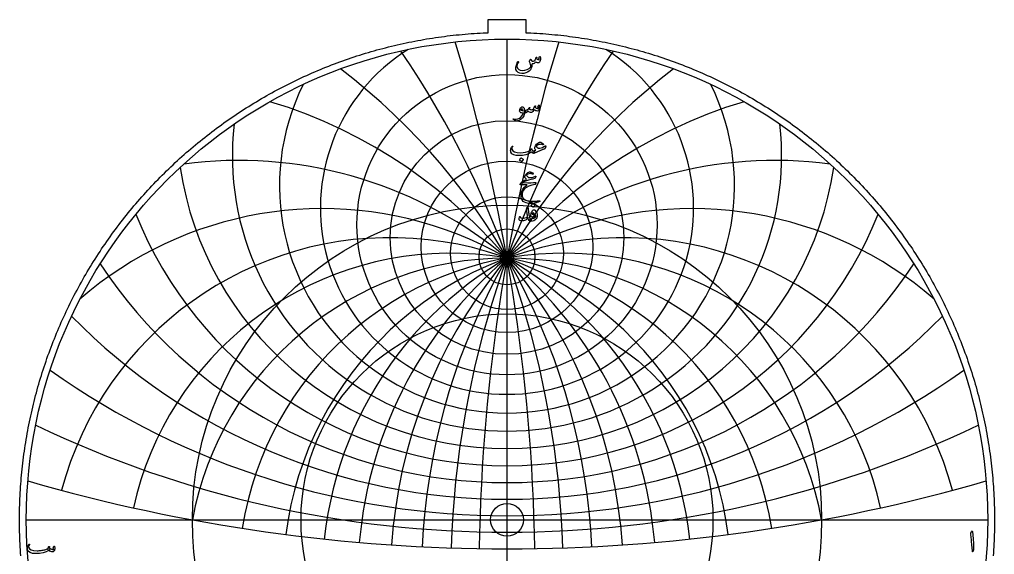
# Model space of a CAD drawing. Header units: millimetres. Extents: x -62 to 62, y -62 to 63.
# Drawn here: x -61.6 to 61.6, y -4.4 to 63.2 of the extents above; entities that cross this region are included whole.
import ezdxf

# ---------------------------------------------------------------- set-up
doc = ezdxf.new("R2010")
doc.units = ezdxf.units.MM
for name, color, linetype in [('CUT_INNER', 6, 'Continuous'), ('CUT_OUTER', 1, 'Continuous'), ('ENGRAVE', 7, 'Continuous'), ('ENGRAVE_FINE', 8, 'Continuous'), ('TEXT', 5, 'Continuous')]:
    doc.layers.add(name, color=color, linetype=linetype)

msp = doc.modelspace()

# ---------------------------------------------------------------- linework, layer by layer
at = {"layer": 'CUT_INNER'}
msp.add_circle((0, 0), 2.075, dxfattribs=at)
at = {"layer": 'CUT_OUTER'}
msp.add_lwpolyline([(-61.4456, -4.5325), (-61.4722, -4.1554), (-61.4966, -3.7781), (-61.5186, -3.4007), (-61.5383, -3.0232), (-61.5557, -2.6455), (-61.5708, -2.2678), (-61.5835, -1.89), (-61.5939, -1.512), (-61.6021, -1.1341), (-61.6079, -0.7561), (-61.6113, -0.378), (-61.6125, 0), (-61.6113, 0.378), (-61.6079, 0.7561), (-61.6021, 1.1341), (-61.5939, 1.512), (-61.5835, 1.89), (-61.5708, 2.2678), (-61.5557, 2.6455), (-61.5383, 3.0232), (-61.5186, 3.4007), (-61.4966, 3.7781), (-61.4722, 4.1554), (-61.4456, 4.5325), (-61.4166, 4.9094), (-61.3853, 5.2862), (-61.3517, 5.6627), (-61.3158, 6.0391), (-61.2776, 6.4152), (-61.2371, 6.7911), (-61.1943, 7.1667), (-61.1491, 7.542), (-61.1017, 7.9171), (-61.052, 8.2919), (-61, 8.6663), (-60.9456, 9.0404), (-60.889, 9.4142), (-60.8301, 9.7876), (-60.7689, 10.1607), (-60.7054, 10.5334), (-60.6396, 10.9057), (-60.5716, 11.2775), (-60.5012, 11.649), (-60.4286, 12.02), (-60.3537, 12.3906), (-60.2766, 12.7606), (-60.1971, 13.1303), (-60.1154, 13.4994), (-60.0315, 13.868), (-59.9453, 14.2361), (-59.8568, 14.6036), (-59.7661, 14.9706), (-59.6731, 15.3371), (-59.5778, 15.7029), (-59.4804, 16.0682), (-59.3807, 16.4328), (-59.2787, 16.7969), (-59.1745, 17.1603), (-59.0681, 17.5231), (-58.9595, 17.8852), (-58.8486, 18.2466), (-58.7356, 18.6073), (-58.6203, 18.9674), (-58.5028, 19.3267), (-58.3831, 19.6853), (-58.2612, 20.0432), (-58.1372, 20.4003), (-58.0109, 20.7566), (-57.8824, 21.1122), (-57.7518, 21.4669), (-57.619, 21.8209), (-57.484, 22.174), (-57.3469, 22.5263), (-57.2076, 22.8778), (-57.0661, 23.2284), (-56.9225, 23.5781), (-56.7768, 23.9269), (-56.6289, 24.2748), (-56.4789, 24.6218), (-56.3267, 24.9679), (-56.1725, 25.3131), (-56.0161, 25.6573), (-55.8576, 26.0005), (-55.697, 26.3427), (-55.5344, 26.684), (-55.3696, 27.0242), (-55.2027, 27.3635), (-55.0338, 27.7017), (-54.8628, 28.0388), (-54.6897, 28.3749), (-54.5146, 28.71), (-54.3374, 29.0439), (-54.1581, 29.3768), (-53.9769, 29.7085), (-53.7936, 30.0392), (-53.6082, 30.3687), (-53.4209, 30.6971), (-53.2315, 31.0243), (-53.0402, 31.3503), (-52.8468, 31.6752), (-52.6515, 31.9988), (-52.4541, 32.3213), (-52.2548, 32.6425), (-52.0535, 32.9625), (-51.8503, 33.2813), (-51.6451, 33.5988), (-51.438, 33.9151), (-51.2289, 34.2301), (-51.0179, 34.5438), (-50.805, 34.8562), (-50.5902, 35.1672), (-50.3734, 35.477), (-50.1548, 35.7854), (-49.9343, 36.0925), (-49.7119, 36.3982), (-49.4876, 36.7025), (-49.2615, 37.0055), (-49.0335, 37.307), (-48.8037, 37.6072), (-48.572, 37.906), (-48.3385, 38.2033), (-48.1032, 38.4992), (-47.866, 38.7936), (-47.6271, 39.0866), (-47.3864, 39.3781), (-47.1439, 39.6681), (-46.8996, 39.9566), (-46.6535, 40.2436), (-46.4057, 40.5291), (-46.1562, 40.8131), (-45.9049, 41.0955), (-45.6519, 41.3764), (-45.3971, 41.6558), (-45.1407, 41.9335), (-44.8825, 42.2097), (-44.6227, 42.4843), (-44.3612, 42.7573), (-44.098, 43.0287), (-43.8331, 43.2985), (-43.5666, 43.5666), (-43.2985, 43.8331), (-43.0287, 44.098), (-42.7573, 44.3612), (-42.4843, 44.6227), (-42.2097, 44.8825), (-41.9335, 45.1407), (-41.6558, 45.3971), (-41.3764, 45.6519), (-41.0955, 45.9049), (-40.8131, 46.1562), (-40.5291, 46.4057), (-40.2436, 46.6535), (-39.9566, 46.8996), (-39.6681, 47.1439), (-39.3781, 47.3864), (-39.0866, 47.6271), (-38.7936, 47.866), (-38.4992, 48.1032), (-38.2033, 48.3385), (-37.906, 48.572), (-37.6072, 48.8037), (-37.307, 49.0335), (-37.0055, 49.2615), (-36.7025, 49.4876), (-36.3982, 49.7119), (-36.0925, 49.9343), (-35.7854, 50.1548), (-35.477, 50.3734), (-35.1672, 50.5902), (-34.8562, 50.805), (-34.5438, 51.0179), (-34.2301, 51.2289), (-33.9151, 51.438), (-33.5988, 51.6451), (-33.2813, 51.8503), (-32.9625, 52.0535), (-32.6425, 52.2548), (-32.3213, 52.4541), (-31.9988, 52.6515), (-31.6752, 52.8468), (-31.3503, 53.0402), (-31.0243, 53.2315), (-30.6971, 53.4209), (-30.3687, 53.6082), (-30.0392, 53.7936), (-29.7085, 53.9769), (-29.3768, 54.1581), (-29.0439, 54.3374), (-28.71, 54.5146), (-28.3749, 54.6897), (-28.0388, 54.8628), (-27.7017, 55.0338), (-27.3635, 55.2027), (-27.0242, 55.3696), (-26.684, 55.5344), (-26.3427, 55.697), (-26.0005, 55.8576), (-25.6573, 56.0161), (-25.3131, 56.1725), (-24.9679, 56.3267), (-24.6218, 56.4789), (-24.2748, 56.6289), (-23.9269, 56.7768), (-23.5781, 56.9225), (-23.2284, 57.0661), (-22.8778, 57.2076), (-22.5263, 57.3469), (-22.174, 57.484), (-21.8209, 57.619), (-21.4669, 57.7518), (-21.1122, 57.8824), (-20.7566, 58.0109), (-20.4003, 58.1372), (-20.0432, 58.2612), (-19.6853, 58.3831), (-19.3267, 58.5028), (-18.9674, 58.6203), (-18.6073, 58.7356), (-18.2466, 58.8486), (-17.8852, 58.9595), (-17.5231, 59.0681), (-17.1603, 59.1745), (-16.7969, 59.2787), (-16.4328, 59.3807), (-16.0682, 59.4804), (-15.7029, 59.5778), (-15.3371, 59.6731), (-14.9706, 59.7661), (-14.6036, 59.8568), (-14.2361, 59.9453), (-13.868, 60.0315), (-13.4994, 60.1154), (-13.1303, 60.1971), (-12.7606, 60.2766), (-12.3906, 60.3537), (-12.02, 60.4286), (-11.649, 60.5012), (-11.2775, 60.5716), (-10.9057, 60.6396), (-10.5334, 60.7054), (-10.1607, 60.7689), (-9.7876, 60.8301), (-9.4142, 60.889), (-9.0404, 60.9456), (-8.6663, 61), (-8.2919, 61.052), (-7.9171, 61.1017), (-7.542, 61.1491), (-7.1667, 61.1943), (-6.7911, 61.2371), (-6.4152, 61.2776), (-6.0391, 61.3158), (-5.6627, 61.3517), (-5.2862, 61.3853), (-4.9094, 61.4166), (-4.5325, 61.4456), (-4.1554, 61.4722), (-3.7781, 61.4966), (-3.4007, 61.5186), (-3.0232, 61.5383), (-2.6455, 61.5557), (-2.3625, 61.567), (-2.3625, 63.2325), (2.3625, 63.2325), (2.3625, 61.567), (2.6455, 61.5557), (3.0232, 61.5383), (3.4007, 61.5186), (3.7781, 61.4966), (4.1554, 61.4722), (4.5325, 61.4456), (4.9094, 61.4166), (5.2862, 61.3853), (5.6627, 61.3517), (6.0391, 61.3158), (6.4152, 61.2776), (6.7911, 61.2371), (7.1667, 61.1943), (7.542, 61.1491), (7.9171, 61.1017), (8.2919, 61.052), (8.6663, 61), (9.0404, 60.9456), (9.4142, 60.889), (9.7876, 60.8301), (10.1607, 60.7689), (10.5334, 60.7054), (10.9057, 60.6396), (11.2775, 60.5716), (11.649, 60.5012), (12.02, 60.4286), (12.3906, 60.3537), (12.7606, 60.2766), (13.1303, 60.1971), (13.4994, 60.1154), (13.868, 60.0315), (14.2361, 59.9453), (14.6036, 59.8568), (14.9706, 59.7661), (15.3371, 59.6731), (15.7029, 59.5778), (16.0682, 59.4804), (16.4328, 59.3807), (16.7969, 59.2787), (17.1603, 59.1745), (17.5231, 59.0681), (17.8852, 58.9595), (18.2466, 58.8486), (18.6073, 58.7356), (18.9674, 58.6203), (19.3267, 58.5028), (19.6853, 58.3831), (20.0432, 58.2612), (20.4003, 58.1372), (20.7566, 58.0109), (21.1122, 57.8824), (21.4669, 57.7518), (21.8209, 57.619), (22.174, 57.484), (22.5263, 57.3469), (22.8778, 57.2076), (23.2284, 57.0661), (23.5781, 56.9225), (23.9269, 56.7768), (24.2748, 56.6289), (24.6218, 56.4789), (24.9679, 56.3267), (25.3131, 56.1725), (25.6573, 56.0161), (26.0005, 55.8576), (26.3427, 55.697), (26.684, 55.5344), (27.0242, 55.3696), (27.3635, 55.2027), (27.7017, 55.0338), (28.0388, 54.8628), (28.3749, 54.6897), (28.71, 54.5146), (29.0439, 54.3374), (29.3768, 54.1581), (29.7085, 53.9769), (30.0392, 53.7936), (30.3687, 53.6082), (30.6971, 53.4209), (31.0243, 53.2315), (31.3503, 53.0402), (31.6752, 52.8468), (31.9988, 52.6515), (32.3213, 52.4541), (32.6425, 52.2548), (32.9625, 52.0535), (33.2813, 51.8503), (33.5988, 51.6451), (33.9151, 51.438), (34.2301, 51.2289), (34.5438, 51.0179), (34.8562, 50.805), (35.1672, 50.5902), (35.477, 50.3734), (35.7854, 50.1548), (36.0925, 49.9343), (36.3982, 49.7119), (36.7025, 49.4876), (37.0055, 49.2615), (37.307, 49.0335), (37.6072, 48.8037), (37.906, 48.572), (38.2033, 48.3385), (38.4992, 48.1032), (38.7936, 47.866), (39.0866, 47.6271), (39.3781, 47.3864), (39.6681, 47.1439), (39.9566, 46.8996), (40.2436, 46.6535), (40.5291, 46.4057), (40.8131, 46.1562), (41.0955, 45.9049), (41.3764, 45.6519), (41.6558, 45.3971), (41.9335, 45.1407), (42.2097, 44.8825), (42.4843, 44.6227), (42.7573, 44.3612), (43.0287, 44.098), (43.2985, 43.8331), (43.5666, 43.5666), (43.8331, 43.2985), (44.098, 43.0287), (44.3612, 42.7573), (44.6227, 42.4843), (44.8825, 42.2097), (45.1407, 41.9335), (45.3971, 41.6558), (45.6519, 41.3764), (45.9049, 41.0955), (46.1562, 40.8131), (46.4057, 40.5291), (46.6535, 40.2436), (46.8996, 39.9566), (47.1439, 39.6681), (47.3864, 39.3781), (47.6271, 39.0866), (47.866, 38.7936), (48.1032, 38.4992), (48.3385, 38.2033), (48.572, 37.906), (48.8037, 37.6072), (49.0335, 37.307), (49.2615, 37.0055), (49.4876, 36.7025), (49.7119, 36.3982), (49.9343, 36.0925), (50.1548, 35.7854), (50.3734, 35.477), (50.5902, 35.1672), (50.805, 34.8562), (51.0179, 34.5438), (51.2289, 34.2301), (51.438, 33.9151), (51.6451, 33.5988), (51.8503, 33.2813), (52.0535, 32.9625), (52.2548, 32.6425), (52.4541, 32.3213), (52.6515, 31.9988), (52.8468, 31.6752), (53.0402, 31.3503), (53.2315, 31.0243), (53.4209, 30.6971), (53.6082, 30.3687), (53.7936, 30.0392), (53.9769, 29.7085), (54.1581, 29.3768), (54.3374, 29.0439), (54.5146, 28.71), (54.6897, 28.3749), (54.8628, 28.0388), (55.0338, 27.7017), (55.2027, 27.3635), (55.3696, 27.0242), (55.5344, 26.684), (55.697, 26.3427), (55.8576, 26.0005), (56.0161, 25.6573), (56.1725, 25.3131), (56.3267, 24.9679), (56.4789, 24.6218), (56.6289, 24.2748), (56.7768, 23.9269), (56.9225, 23.5781), (57.0661, 23.2284), (57.2076, 22.8778), (57.3469, 22.5263), (57.484, 22.174), (57.619, 21.8209), (57.7518, 21.4669), (57.8824, 21.1122), (58.0109, 20.7566), (58.1372, 20.4003), (58.2612, 20.0432), (58.3831, 19.6853), (58.5028, 19.3267), (58.6203, 18.9674), (58.7356, 18.6073), (58.8486, 18.2466), (58.9595, 17.8852), (59.0681, 17.5231), (59.1745, 17.1603), (59.2787, 16.7969), (59.3807, 16.4328), (59.4804, 16.0682), (59.5778, 15.7029), (59.6731, 15.3371), (59.7661, 14.9706), (59.8568, 14.6036), (59.9453, 14.2361), (60.0315, 13.868), (60.1154, 13.4994), (60.1971, 13.1303), (60.2766, 12.7606), (60.3537, 12.3906), (60.4286, 12.02), (60.5012, 11.649), (60.5716, 11.2775), (60.6396, 10.9057), (60.7054, 10.5334), (60.7689, 10.1607), (60.8301, 9.7876), (60.889, 9.4142), (60.9456, 9.0404), (61, 8.6663), (61.052, 8.2919), (61.1017, 7.9171), (61.1491, 7.542), (61.1943, 7.1667), (61.2371, 6.7911), (61.2776, 6.4152), (61.3158, 6.0391), (61.3517, 5.6627), (61.3853, 5.2862), (61.4166, 4.9094), (61.4456, 4.5325), (61.4722, 4.1554), (61.4966, 3.7781), (61.5186, 3.4007), (61.5383, 3.0232), (61.5557, 2.6455), (61.5708, 2.2678), (61.5835, 1.89), (61.5939, 1.512), (61.6021, 1.1341), (61.6079, 0.7561), (61.6113, 0.378), (61.6125, 0), (61.6113, -0.378), (61.6079, -0.7561), (61.6021, -1.1341), (61.5939, -1.512), (61.5835, -1.89), (61.5708, -2.2678), (61.5557, -2.6455), (61.5383, -3.0232), (61.5186, -3.4007), (61.4966, -3.7781), (61.4722, -4.1554), (61.4456, -4.5325)], dxfattribs=at)
at = {"layer": 'ENGRAVE'}
for points in [[(0, -60.75), (0, 60.75)], [(-60.75, 0), (60.75, 0)]]:
    msp.add_lwpolyline(points, dxfattribs=at)
for centre, radius in [((0, 0), 60.75), ((0, 37.3003), 18.9678), ((0, 35.6827), 14.7606), ((0, 34.5016), 10.8432), ((0, 33.6961), 7.1251), ((0, 0), 39.7663), ((0, 33.2273), 3.5323), ((0, 33.0733), 0.81), ((0, 0), 26.0306)]:
    msp.add_circle(centre, radius, dxfattribs=at)
for centre, radius, start, end in [((0, 39.4455), 23.5803, 121.94268, 58.05732), ((0, 42.2533), 28.7545, 153.65381, 26.34619), ((0, 45.9267), 34.7114, 173.219798, 6.780202), ((0, 50.7784), 41.7802, 188.586062, 351.413938), ((0, 57.3122), 50.4791, 201.730478, 338.269522), ((0, 66.3875), 61.6809, 213.509107, 326.490893), ((0, -7.3702), 40.4435, 10.5, 169.5), ((0, -7.3702), 40.4435, 10.5, 169.5), ((0, 79.5933), 76.9869, 224.379993, 315.620007), ((0, 100.2196), 99.6991, 234.620412, 305.379588), ((0, 136.3505), 137.9129, 244.413609, 295.586391), ((0, 214.5598), 218.2138, 253.889902, 286.110098)]:
    msp.add_arc(centre, radius, start, end, dxfattribs=at)
at = {"layer": 'ENGRAVE_FINE'}
for centre, radius, start, end in [((-229.3667, -7.3702), 232.905, 0.921191, 16.91577), ((-229.3667, -7.3702), 232.905, 0.921191, 16.91577), ((229.3667, -7.3702), 232.905, 163.08423, 179.078809), ((229.3667, -7.3702), 232.905, 163.08423, 179.078809), ((-111.1177, -7.3702), 118.249, 1.85647, 34.28996), ((-111.1177, -7.3702), 118.249, 1.85647, 34.28996), ((111.1177, -7.3702), 118.249, 145.71004, 178.14353), ((111.1177, -7.3702), 118.249, 145.71004, 178.14353), ((-70.0503, -7.3702), 80.8871, 2.820797, 52.715164), ((-70.0503, -7.3702), 80.8871, 2.820797, 52.715164), ((70.0503, -7.3702), 80.8871, 127.284836, 177.179203), ((70.0503, -7.3702), 80.8871, 127.284836, 177.179203), ((-48.1987, -7.3702), 62.919, 3.830991, 73.150785), ((-48.1987, -7.3702), 62.919, 3.830991, 73.150785), ((48.1987, -7.3702), 62.919, 106.849215, 176.169009), ((48.1987, -7.3702), 62.919, 106.849215, 176.169009), ((-33.9362, -7.3702), 52.7953, 4.906978, 97.517061), ((-33.9362, -7.3702), 52.7953, 4.906978, 97.517061), ((33.9362, -7.3702), 52.7953, 82.482939, 175.093022), ((33.9362, -7.3702), 52.7953, 82.482939, 175.093022), ((-23.3501, -7.3702), 46.7002, 6.073508, 130.968201), ((-23.3501, -7.3702), 46.7002, 6.073508, 130.968201), ((23.3501, -7.3702), 46.7002, 49.031799, 173.926492), ((23.3501, -7.3702), 46.7002, 49.031799, 173.926492), ((-14.7202, -7.3702), 43.0391, 7.362676, 165.047776), ((-14.7202, -7.3702), 43.0391, 7.362676, 165.047776), ((14.7202, -7.3702), 43.0391, 14.952224, 172.637324), ((14.7202, -7.3702), 43.0391, 14.952224, 172.637324), ((-7.1313, -7.3702), 41.0674, 8.817841, 167.50125), ((-7.1313, -7.3702), 41.0674, 8.817841, 167.50125), ((7.1313, -7.3702), 41.0674, 12.49875, 171.182159), ((7.1313, -7.3702), 41.0674, 12.49875, 171.182159)]:
    msp.add_arc(centre, radius, start, end, dxfattribs=at)
at = {"layer": 'TEXT'}
for points in [[(4.0993, 58.5374), (4.1056, 58.5532), (4.1137, 58.5644), (4.1236, 58.5711), (4.1352, 58.5734), (4.1503, 58.5716), (4.1631, 58.5662), (4.1736, 58.5572), (4.182, 58.5446), (4.2024, 58.4997), (4.217, 58.444), (4.2257, 58.3776), (4.2287, 58.3003), (4.2208, 58.1741), (4.1972, 58.0542), (4.1579, 57.9406), (4.1029, 57.8333), (4.084, 57.8074), (4.0634, 57.7875), (4.0409, 57.7733), (4.0167, 57.765), (3.9289, 57.7594), (3.8344, 57.7749), (3.7331, 57.8115), (3.6251, 57.8692), (3.5341, 57.7446), (3.4266, 57.6617), (3.3024, 57.6206), (3.1616, 57.6213), (3.157, 57.5455), (3.1504, 57.4726), (3.1417, 57.4027), (3.1311, 57.3357), (3.1184, 57.2711), (3.1037, 57.2086), (3.087, 57.1481), (3.0682, 57.0896), (3.0246, 56.984), (2.9658, 56.8866), (2.8917, 56.7972), (2.8023, 56.7159), (2.5933, 56.5767), (2.3721, 56.4788), (2.1388, 56.4222), (1.8934, 56.4069), (1.617, 56.4444), (1.3985, 56.5426), (1.2379, 56.7013), (1.1353, 56.9207), (1.1214, 56.9997), (1.1191, 57.0932), (1.1286, 57.2009), (1.1497, 57.3231), (1.1836, 57.4569), (1.2314, 57.5961), (1.2932, 57.7407), (1.3688, 57.8907), (1.3749, 57.9002), (1.3823, 57.9069), (1.3911, 57.911), (1.4012, 57.9123), (1.4113, 57.9114), (1.42, 57.9087), (1.4274, 57.9042), (1.4335, 57.8979), (1.4375, 57.8887), (1.4389, 57.8791), (1.4375, 57.869), (1.4335, 57.8584), (1.3374, 57.6588), (1.2754, 57.4946), (1.2476, 57.366), (1.2539, 57.2728), (1.3446, 57.0673), (1.4874, 56.918), (1.6823, 56.8248), (1.9293, 56.7878), (2.2747, 56.8098), (2.567, 56.8974), (2.8064, 57.0505), (2.9928, 57.2692), (2.9921, 57.4134), (2.9685, 57.5656), (2.922, 57.7259), (2.8526, 57.8943), (2.8439, 57.9114), (2.8392, 57.9267), (2.8385, 57.9401), (2.8419, 57.9518), (2.8612, 57.9919), (2.8796, 58.0295), (2.8971, 58.0647), (2.9137, 58.0973), (2.9294, 58.1271), (2.9443, 58.1535), (2.9582, 58.1765), (2.9712, 58.1961), (2.9786, 58.2044), (2.9865, 58.2078), (2.9948, 58.2062), (3.0035, 58.1997), (3.008, 58.1948), (3.0143, 58.1871), (3.0224, 58.1768), (3.0323, 58.1638), (3.0435, 58.1481), (3.0556, 58.1297), (3.0687, 58.1086), (3.0826, 58.0848), (3.1109, 58.0389), (3.1347, 58.0057), (3.154, 57.9851), (3.1688, 57.977), (3.2622, 57.9691), (3.3556, 57.9851), (3.449, 58.0248), (3.5424, 58.0883), (3.5764, 58.1306), (3.6098, 58.1997), (3.6428, 58.2958), (3.6754, 58.4189), (3.6785, 58.4306), (3.6844, 58.4404), (3.6929, 58.4485), (3.7041, 58.4548), (3.7147, 58.4588), (3.7248, 58.4602), (3.7344, 58.4588), (3.7436, 58.4548), (3.7573, 58.4323), (3.7625, 58.3901), (3.7591, 58.3282), (3.7472, 58.2464), (3.8198, 58.202), (3.8972, 58.1728), (3.9796, 58.1589), (4.067, 58.1602), (4.0659, 58.1865), (4.0625, 58.2078), (4.0569, 58.2242), (4.049, 58.2356), (4.04, 58.2464), (4.0346, 58.2572), (4.0329, 58.268), (4.0346, 58.2788)], [(2.2006, 51.369), (2.1163, 51.0733), (1.9751, 50.8256), (1.7768, 50.626), (1.5215, 50.4745), (1.4858, 50.4591), (1.4506, 50.4453), (1.4158, 50.433), (1.3814, 50.4224), (1.3477, 50.4135), (1.3149, 50.4066), (1.2831, 50.4018), (1.2521, 50.399), (1.1748, 50.41), (1.0724, 50.4502), (0.9449, 50.5196), (0.7922, 50.6182), (0.7758, 50.6323), (0.7662, 50.646), (0.7632, 50.6593), (0.7671, 50.6721), (0.7756, 50.6819), (0.7868, 50.6864), (0.8007, 50.6855), (0.8173, 50.6792), (0.9761, 50.6278), (1.1542, 50.628), (1.3515, 50.6799), (1.5682, 50.7834), (1.7452, 50.9036), (1.8916, 51.0448), (2.0074, 51.2072), (2.0928, 51.3906), (2.0921, 51.3971), (2.0901, 51.4023), (2.0867, 51.4061), (2.082, 51.4086), (1.9583, 51.4158), (1.853, 51.4301), (1.7661, 51.4517), (1.6976, 51.4804), (1.6446, 51.5249), (1.6113, 51.5864), (1.5979, 51.665), (1.6042, 51.7607), (1.6062, 51.7733), (1.6087, 51.7863), (1.6116, 51.7994), (1.6149, 51.8128), (1.6188, 51.8266), (1.623, 51.841), (1.6277, 51.8562), (1.6329, 51.872), (1.6751, 51.9747), (1.7263, 52.0598), (1.7865, 52.1273), (1.8557, 52.1774), (1.9264, 52.2048), (1.9913, 52.2044), (2.0503, 52.1761), (2.1036, 52.1199), (2.15, 52.0418), (2.1853, 51.9511), (2.2093, 51.8478), (2.2221, 51.7319), (2.2292, 51.732), (2.236, 51.7324), (2.2427, 51.7329), (2.2491, 51.7337), (2.2555, 51.7345), (2.2621, 51.7351), (2.2689, 51.7354), (2.276, 51.7355), (2.3003, 51.7303), (2.3191, 51.7149), (2.3326, 51.689), (2.3407, 51.6529), (2.344, 51.6131), (2.3434, 51.5729), (2.3387, 51.5323), (2.3299, 51.4912), (2.3184, 51.4551), (2.3056, 51.4292), (2.2915, 51.4137), (2.276, 51.4086), (2.2077, 51.4086), (2.2073, 51.4021), (2.2059, 51.3933), (2.2037, 51.3823), (2.2006, 51.369)], [(2.0281, 51.7714), (1.9904, 51.8372), (1.9491, 51.8837), (1.9042, 51.9109), (1.8557, 51.9187), (1.8267, 51.9111), (1.8009, 51.899), (1.7782, 51.8824), (1.7586, 51.8613), (1.7524, 51.85), (1.7515, 51.8379), (1.756, 51.8249), (1.7658, 51.811), (1.8029, 51.7784), (1.8565, 51.7562), (1.9268, 51.7443), (2.0137, 51.7427), (2.0227, 51.7445), (2.0281, 51.7499), (2.0299, 51.7589), (2.0281, 51.7714)], [(4.0149, 52.4325), (4.0227, 52.4379), (4.032, 52.4361), (4.0425, 52.4271), (4.0544, 52.4109), (4.0672, 52.3835), (4.0769, 52.3445), (4.0834, 52.2937), (4.0867, 52.2313), (4.0879, 52.1604), (4.084, 52.0912), (4.0753, 52.0238), (4.0616, 51.9583), (4.0216, 51.8307), (3.9772, 51.7391), (3.9282, 51.6834), (3.8748, 51.6637), (3.7484, 51.6711), (3.6314, 51.7041), (3.5238, 51.7627), (3.4257, 51.8469), (3.3583, 51.7142), (3.2784, 51.6107), (3.1859, 51.5363), (3.0808, 51.4912), (2.9705, 51.4813), (2.8589, 51.5092), (2.746, 51.5747), (2.6317, 51.678), (2.5392, 51.5601), (2.4485, 51.4759), (2.3595, 51.4254), (2.2724, 51.4086), (2.2549, 51.4184), (2.2383, 51.4481), (2.2226, 51.4975), (2.2077, 51.5667), (2.2024, 51.6349), (2.2113, 51.6852), (2.2347, 51.7175), (2.2724, 51.7319), (2.4381, 51.7694), (2.5832, 51.8424), (2.7076, 51.9508), (2.8113, 52.0948), (2.8169, 52.1026), (2.823, 52.1083), (2.8295, 52.1116), (2.8365, 52.1127), (2.845, 52.1118), (2.8526, 52.1092), (2.8594, 52.1047), (2.8652, 52.0984), (2.8686, 52.0791), (2.8607, 52.0463), (2.8416, 52), (2.8113, 51.9403), (2.8511, 51.8943), (2.9128, 51.8604), (2.9966, 51.8386), (3.1023, 51.8289), (3.2341, 51.8565), (3.3493, 51.9466), (3.4479, 52.099), (3.5299, 52.3139), (3.5339, 52.3249), (3.5389, 52.3328), (3.5447, 52.3375), (3.5514, 52.3391), (3.5615, 52.3382), (3.5703, 52.3355), (3.5777, 52.331), (3.5838, 52.3247), (3.5883, 52.3157), (3.5909, 52.3068), (3.5918, 52.2978), (3.5909, 52.2888), (3.555, 52.1379), (3.597, 52.1006), (3.6475, 52.0678), (3.7066, 52.0395), (3.7742, 52.0157), (3.84, 52.0002), (3.89, 51.9969), (3.9244, 52.0056), (3.943, 52.0265), (3.9491, 52.0584), (3.9457, 52.1038), (3.9329, 52.1626), (3.9107, 52.2349), (3.9145, 52.2553), (3.9332, 52.2951), (3.9666, 52.3541), (4.0149, 52.4325)], [(0.6611, 47.2226), (0.6739, 47.2365), (0.6871, 47.2423), (0.7008, 47.2401), (0.715, 47.2298), (0.7257, 47.2163), (0.7293, 47.201), (0.7257, 47.184), (0.715, 47.1651), (0.6602, 47.0802), (0.6251, 47.0016), (0.6099, 46.9293), (0.6144, 46.8633), (0.7269, 46.6464), (0.9458, 46.4951), (1.2712, 46.4093), (1.703, 46.3891), (2.0234, 46.4126), (2.3308, 46.4618), (2.6252, 46.5366), (2.9065, 46.637), (2.9562, 46.6664), (2.9972, 46.7115), (3.0298, 46.7724), (3.0538, 46.8489), (3.0619, 46.8707), (3.0754, 46.8858), (3.0942, 46.8941), (3.1185, 46.8956), (3.1358, 46.8882), (3.1481, 46.8732), (3.1556, 46.8505), (3.158, 46.8202), (3.1749, 46.7452), (3.2218, 46.6891), (3.2988, 46.6518), (3.4059, 46.6334), (3.4445, 46.6248), (3.4706, 46.6028), (3.4841, 46.5674), (3.485, 46.5184), (3.4719, 46.4272), (3.4544, 46.3621), (3.4324, 46.3231), (3.4059, 46.31), (3.3271, 46.3204), (3.2523, 46.3513), (3.1816, 46.403), (3.1149, 46.4753), (3.1093, 46.4782), (3.0996, 46.4762), (3.0859, 46.4692), (3.0682, 46.4573), (2.7332, 46.2687), (2.3676, 46.134), (1.9715, 46.0532), (1.5449, 46.0262), (1.1506, 46.0532), (0.8443, 46.134), (0.626, 46.2687), (0.4958, 46.4573), (0.4662, 46.5626), (0.4563, 46.6702), (0.4662, 46.78), (0.4958, 46.8921), (0.5358, 46.9962), (0.5766, 47.0861), (0.6184, 47.1615), (0.6611, 47.2226)], [(4.8897, 47.2118), (4.8179, 46.9244), (4.8098, 46.9105), (4.7963, 46.8974), (4.7774, 46.8853), (4.7532, 46.8741), (4.6994, 46.8551), (4.6423, 46.8341), (4.5818, 46.8111), (4.5179, 46.7861), (4.4506, 46.7592), (4.38, 46.7308), (4.306, 46.7009), (4.2287, 46.6693), (3.4023, 46.31), (3.3646, 46.3183), (3.3341, 46.3433), (3.3107, 46.3848), (3.2945, 46.443), (3.2918, 46.5047), (3.3089, 46.557), (3.3457, 46.5999), (3.4023, 46.6334), (3.4094, 46.6366), (3.4234, 46.6428), (3.4444, 46.6519), (3.4724, 46.6639), (3.5071, 46.6786), (3.5483, 46.6958), (3.596, 46.7155), (3.6502, 46.7376), (3.5804, 46.8092), (3.5362, 46.8876), (3.5175, 46.9727), (3.5245, 47.0645), (3.5936, 47.283), (3.7113, 47.4678), (3.8775, 47.6189), (4.0921, 47.7364), (4.1391, 47.7474), (4.1936, 47.7444), (4.2558, 47.7276), (4.3257, 47.6968), (4.3982, 47.6548), (4.4649, 47.6079), (4.5257, 47.556), (4.5807, 47.4992), (4.5962, 47.4783), (4.6032, 47.4588), (4.6016, 47.4406), (4.5915, 47.4238), (4.5763, 47.4108), (4.5592, 47.404), (4.5403, 47.4036), (4.5197, 47.4094), (4.4121, 47.4433), (4.2978, 47.4588), (4.1768, 47.4559), (4.049, 47.4346), (3.9334, 47.4), (3.8415, 47.3537), (3.7735, 47.2958), (3.7293, 47.2262), (3.7248, 47.1952), (3.7365, 47.1597), (3.7643, 47.1197), (3.8083, 47.0753), (3.8586, 47.0349), (3.9089, 47.0034), (3.9592, 46.981), (4.0095, 46.9675), (4.1602, 46.9637), (4.3212, 46.9953), (4.4925, 47.0625), (4.6742, 47.1651), (4.6937, 47.1775), (4.7128, 47.1894), (4.7314, 47.2008), (4.7496, 47.2118), (4.7671, 47.2221), (4.7837, 47.2316), (4.7995, 47.2401), (4.8143, 47.2477), (4.8554, 47.267), (4.8816, 47.2675), (4.8931, 47.2491), (4.8897, 47.2118)], [(1.7497, 45.7316), (1.7542, 45.7361), (1.7604, 45.7388), (1.7685, 45.7397), (1.7784, 45.7388), (1.8482, 45.7105), (1.914, 45.6759), (1.9758, 45.635), (2.0335, 45.5879), (2.0391, 45.5807), (2.0416, 45.5735), (2.0409, 45.5663), (2.0371, 45.5591), (1.8682, 45.2861), (1.8619, 45.2796), (1.8539, 45.278), (1.844, 45.2814), (1.8323, 45.2897), (1.8222, 45.2969), (1.8063, 45.3077), (1.7845, 45.322), (1.7569, 45.34), (1.7229, 45.3615), (1.6823, 45.3867), (1.6349, 45.4154), (1.5808, 45.4478), (1.5736, 45.4532), (1.57, 45.4586), (1.57, 45.4639), (1.5736, 45.4693)], [(3.6448, 43.4104), (3.6478, 43.3851), (3.6314, 43.3377), (3.5957, 43.2683), (3.5406, 43.1769), (3.529, 43.1621), (3.5155, 43.15), (3.5002, 43.1405), (3.4832, 43.1338), (3.2532, 43.0705), (3.0484, 43.0134), (2.8688, 42.9627), (2.7143, 42.9182), (2.585, 42.8803), (2.4808, 42.8491), (2.4017, 42.8246), (2.3479, 42.8068), (1.9131, 42.6128), (1.8826, 42.6106), (1.8592, 42.6146), (1.8431, 42.625), (1.8341, 42.6416), (1.8339, 42.6476), (1.8368, 42.6551), (1.8429, 42.6638), (1.8521, 42.6739), (1.9405, 42.757), (2.073, 42.8446), (2.2495, 42.9366), (2.47, 43.0332), (2.4101, 43.0844), (2.3595, 43.1338), (2.3184, 43.1814), (2.2868, 43.2272), (2.2672, 43.2773), (2.2625, 43.3377), (2.2726, 43.4084), (2.2976, 43.4895), (2.338, 43.5739), (2.3946, 43.6583), (2.4673, 43.7428), (2.5562, 43.8272), (2.653, 43.9002), (2.7458, 43.9502), (2.8344, 43.9774), (2.9191, 43.9817), (3.0338, 43.9585), (3.1374, 43.9107), (3.2297, 43.8382), (3.3107, 43.741), (3.3179, 43.7288), (3.3215, 43.7176), (3.3215, 43.7073), (3.3179, 43.6978), (3.31, 43.6891), (3.3008, 43.6844), (3.2903, 43.6837), (3.2784, 43.6871), (3.2255, 43.7039), (3.1746, 43.7185), (3.1258, 43.7309), (3.079, 43.741), (3.0344, 43.7486), (2.9923, 43.7535), (2.9527, 43.7558), (2.9155, 43.7553), (2.7608, 43.7371), (2.6308, 43.6934), (2.5255, 43.624), (2.4449, 43.529), (2.5306, 43.416), (2.6263, 43.3323), (2.7318, 43.2777), (2.8472, 43.2523), (3.019, 43.2505), (3.2038, 43.2775), (3.4017, 43.3332), (3.6125, 43.4176), (3.6213, 43.4199), (3.6296, 43.4194), (3.6374, 43.4163), (3.6448, 43.4104)], [(2.1538, 42.6236), (2.6148, 42.6074), (3.0134, 42.6057), (3.3496, 42.6182), (3.6233, 42.6452), (3.6317, 42.6462), (3.639, 42.6456), (3.6452, 42.6435), (3.6502, 42.6398), (3.6539, 42.6347), (3.6561, 42.6286), (3.6566, 42.6213), (3.6556, 42.6128), (3.6485, 42.5801), (3.6417, 42.55), (3.6351, 42.5226), (3.6287, 42.4979), (3.6225, 42.4759), (3.6165, 42.4566), (3.6108, 42.4399), (3.6053, 42.426), (3.5936, 42.4038), (3.5802, 42.3874), (3.5649, 42.3768), (3.5478, 42.3721), (3.1329, 42.2969), (2.7718, 42.179), (2.4646, 42.0185), (2.2113, 41.8152), (2.0833, 41.6691), (1.9904, 41.5144), (1.9324, 41.3511), (1.9095, 41.1793), (1.9315, 40.9097), (2.0191, 40.6898), (2.1723, 40.5198), (2.391, 40.3997), (2.5044, 40.3633), (2.629, 40.3332), (2.7648, 40.3094), (2.9119, 40.2919), (3.07, 40.2805), (3.2389, 40.2749), (3.4185, 40.2751), (3.6089, 40.2811), (3.6766, 40.285), (3.7432, 40.2892), (3.8086, 40.2939), (3.873, 40.2991), (3.9357, 40.3047), (3.9965, 40.3108), (4.0552, 40.3173), (4.1119, 40.3243), (4.1292, 40.3252), (4.1415, 40.3207), (4.1489, 40.3108), (4.1514, 40.2955), (4.1501, 40.2778), (4.146, 40.2641), (4.1393, 40.2544), (4.1299, 40.2488), (4.0284, 40.2059), (3.9323, 40.1671), (3.8415, 40.1323), (3.7562, 40.1015), (3.6765, 40.0746), (3.6026, 40.0512), (3.5346, 40.0315), (3.4724, 40.0153), (3.4139, 40.0034), (3.357, 39.9928), (3.3016, 39.9836), (3.2478, 39.9758), (3.1954, 39.9697), (3.1441, 39.9659), (3.0939, 39.9643), (3.0448, 39.965), (2.7098, 39.991), (2.4305, 40.0476), (2.2068, 40.1347), (2.0389, 40.2524), (1.9156, 40.3995), (1.8296, 40.5713), (1.7809, 40.7677), (1.7694, 40.9889), (1.8047, 41.2633), (1.8889, 41.5296), (2.022, 41.7879), (2.2041, 42.038), (2.2753, 42.1137), (2.3559, 42.1862), (2.446, 42.2556), (2.5455, 42.3218), (1.676, 42.329), (1.6551, 42.338), (1.6464, 42.3542), (1.6497, 42.3775), (1.6652, 42.408), (1.6944, 42.4525), (1.7209, 42.4925), (1.7447, 42.528), (1.7658, 42.5589), (1.7842, 42.5852), (1.8, 42.6065), (1.813, 42.6229), (1.8233, 42.6344), (1.8467, 42.6364), (1.9095, 42.6353), (2.0119, 42.631), (2.1538, 42.6236)], [(2.9892, 38.0482), (3.0152, 38.0356), (3.0359, 38.0159), (3.0511, 37.9889), (3.061, 37.9548), (3.0675, 37.9126), (3.0691, 37.8721), (3.0657, 37.8335), (3.0574, 37.7967), (3.0451, 37.7653), (3.0296, 37.7428), (3.0109, 37.7293), (2.9892, 37.7248), (2.8816, 37.7547), (2.7925, 37.8299), (2.7217, 37.9505), (2.6694, 38.1165), (2.6627, 38.1451), (2.6568, 38.1699), (2.6519, 38.1909), (2.6479, 38.2081), (2.6447, 38.2214), (2.6425, 38.231), (2.6411, 38.2367), (2.6407, 38.2386), (2.6353, 38.2492), (2.6299, 38.2521), (2.6245, 38.2474), (2.6191, 38.235), (2.558, 38.0971), (2.4898, 37.9889), (2.4143, 37.9103), (2.3317, 37.8614), (2.2118, 37.8236), (2.0712, 37.8003), (1.91, 37.7913), (1.7281, 37.7967), (1.6066, 37.8342), (1.5404, 37.9251), (1.5294, 38.0695), (1.5736, 38.2673), (1.5837, 38.2912), (1.5961, 38.3087), (1.6107, 38.3199), (1.6275, 38.3248), (1.6441, 38.3233), (1.6581, 38.315), (1.6693, 38.2999), (1.6778, 38.2781), (1.696, 38.2316), (1.7182, 38.1964), (1.7445, 38.1724), (1.7748, 38.1596), (1.9448, 38.1335), (2.1062, 38.1308), (2.2592, 38.1515), (2.4035, 38.1955), (2.4662, 38.2283), (2.5176, 38.2727), (2.5578, 38.3289), (2.5868, 38.3967), (2.585, 38.4288), (2.576, 38.5036), (2.5598, 38.621), (2.5365, 38.7811), (2.5246, 38.8668), (2.514, 38.9441), (2.5048, 39.0132), (2.497, 39.0739), (2.4902, 39.1259), (2.4844, 39.1687), (2.4794, 39.2022), (2.4754, 39.2266), (2.472, 39.2639), (2.4727, 39.2967), (2.4774, 39.325), (2.4862, 39.3488), (2.5001, 39.3783), (2.5131, 39.4058), (2.5252, 39.4313), (2.5365, 39.4548), (2.5466, 39.4762), (2.5553, 39.4956), (2.5627, 39.513), (2.5688, 39.5284), (2.5751, 39.5408), (2.5832, 39.5491), (2.5931, 39.5533), (2.6047, 39.5536), (2.6175, 39.5486), (2.6272, 39.541), (2.6337, 39.5306), (2.6371, 39.5176), (2.659, 39.3338), (2.6815, 39.1597), (2.7048, 38.9952), (2.7287, 38.8404), (2.7531, 38.6952), (2.7776, 38.5597), (2.8025, 38.4339), (2.8275, 38.3176), (2.8578, 38.2092), (2.8949, 38.1281), (2.9386, 38.0745), (2.9892, 38.0482)], [(3.2119, 39.9523), (3.2164, 39.9568), (3.2227, 39.9595), (3.2308, 39.9604), (3.2407, 39.9595), (3.3105, 39.9312), (3.3763, 39.8967), (3.438, 39.8558), (3.4957, 39.8086), (3.5014, 39.8015), (3.5038, 39.7943), (3.5031, 39.7871), (3.4993, 39.7799), (3.3305, 39.5068), (3.3242, 39.5003), (3.3161, 39.4988), (3.3062, 39.5021), (3.2945, 39.5104), (3.2844, 39.5176), (3.2685, 39.5284), (3.2467, 39.5428), (3.2191, 39.5607), (3.1852, 39.5823), (3.1445, 39.6074), (3.0972, 39.6362), (3.0431, 39.6685), (3.0359, 39.6739), (3.0323, 39.6793), (3.0323, 39.6847), (3.0359, 39.6901)], [(3.4023, 39.1943), (3.427, 39.1907), (3.4544, 39.1799), (3.4845, 39.1619), (3.5173, 39.1368), (3.6576, 38.9872), (3.7553, 38.8188), (3.8103, 38.6316), (3.8227, 38.4254), (3.8117, 38.3181), (3.7894, 38.2224), (3.756, 38.1385), (3.7113, 38.0662), (3.5665, 37.9168), (3.3978, 37.8102), (3.2054, 37.7462), (2.9892, 37.7248), (2.9674, 37.73), (2.9487, 37.7455), (2.9332, 37.7713), (2.9209, 37.8075), (2.9163, 37.8275), (2.9133, 37.8479), (2.9118, 37.8688), (2.9119, 37.8901), (2.9132, 37.9112), (2.9151, 37.9314), (2.9176, 37.9507), (2.9209, 37.9692), (2.9306, 38.001), (2.9452, 38.0248), (2.9647, 38.0406), (2.9892, 38.0482), (3.1998, 38.0765), (3.3826, 38.129), (3.5375, 38.2058), (3.6646, 38.3069), (3.6585, 38.3574), (3.6511, 38.3976), (3.6424, 38.4275), (3.6323, 38.447), (3.6201, 38.4638), (3.6089, 38.4748), (3.5986, 38.48), (3.5891, 38.4793), (3.5826, 38.4771), (3.5775, 38.4739), (3.5737, 38.4699), (3.5712, 38.465), (3.5366, 38.394), (3.4939, 38.3392), (3.4432, 38.3006), (3.3844, 38.2781), (3.2135, 38.2649), (3.096, 38.3114), (3.032, 38.4176), (3.0215, 38.5835), (3.0359, 38.6787), (3.0646, 38.7775), (3.1077, 38.8799), (3.1652, 38.9859), (3.2258, 39.0771), (3.2856, 39.1422), (3.3444, 39.1813), (3.4023, 39.1943)], [(3.2838, 38.8063), (3.2481, 38.7962), (3.22, 38.7694), (3.1996, 38.7261), (3.1868, 38.6661), (3.187, 38.6567), (3.1877, 38.65), (3.1888, 38.6459), (3.1904, 38.6446), (3.2265, 38.6358), (3.2631, 38.6311), (3.3002, 38.6304), (3.3377, 38.6338), (3.3707, 38.6408), (3.3978, 38.6509), (3.4192, 38.6641), (3.4347, 38.6805), (3.3942, 38.7382), (3.3556, 38.7784), (3.3188, 38.8011), (3.2838, 38.8063)], [(58.7119, -1.4792), (58.7486, -1.4083), (58.778, -1.3834), (58.8003, -1.4044), (58.8154, -1.4715), (58.9035, -2.4104), (58.956, -2.9867), (58.9677, -3.447), (58.9388, -3.7915), (58.8691, -4.02), (58.8564, -4.0386), (58.8451, -4.0487), (58.8353, -4.0501), (58.8269, -4.0429), (58.8202, -4.0317), (58.8154, -4.0171), (58.8125, -3.9991), (58.8116, -3.9778), (58.8116, -3.8118), (58.8039, -3.6358), (58.7886, -3.4497), (58.7656, -3.2535), (58.7606, -3.2022), (58.7455, -3.0638), (58.7203, -2.8382), (58.6851, -2.5254), (58.6008, -1.8317), (58.5989, -1.7948), (58.6008, -1.7608), (58.6065, -1.7297), (58.6161, -1.7014)], [(-57.8497, -3.5409), (-57.846, -3.5428), (-57.8425, -3.5448), (-57.8393, -3.5467), (-57.8363, -3.5486), (-57.8333, -3.5507), (-57.83, -3.5534), (-57.8266, -3.5565), (-57.8229, -3.5601), (-57.792, -3.5965), (-57.7797, -3.6482), (-57.7862, -3.7153), (-57.8114, -3.7977), (-57.8346, -3.8477), (-57.8583, -3.8791), (-57.8825, -3.8918), (-57.9072, -3.8858), (-57.9196, -3.8798), (-57.9302, -3.8772), (-57.9388, -3.8779), (-57.9455, -3.882), (-58.2597, -4.054), (-58.6353, -4.1752), (-59.0722, -4.2456), (-59.5704, -4.2652), (-59.9732, -4.2307), (-60.2774, -4.1388), (-60.4829, -3.9893), (-60.5897, -3.7824), (-60.6063, -3.6846), (-60.6099, -3.5869), (-60.6005, -3.4892), (-60.5782, -3.3915), (-60.5478, -3.305), (-60.5102, -3.2257), (-60.4654, -3.1536), (-60.4135, -3.0887), (-60.4036, -3.0806), (-60.3933, -3.0753), (-60.3826, -3.0729), (-60.3713, -3.0734), (-60.3608, -3.0779), (-60.3521, -3.0839), (-60.3454, -3.0913), (-60.3406, -3.1002), (-60.3385, -3.1088), (-60.3397, -3.1194), (-60.3442, -3.1318), (-60.3521, -3.1462), (-60.4077, -3.2276), (-60.4441, -3.3072), (-60.4614, -3.3848), (-60.4594, -3.4604), (-60.3684, -3.6501), (-60.1567, -3.7862), (-59.8242, -3.8686), (-59.3711, -3.8973), (-59.2467, -3.8954), (-59.1225, -3.8897), (-58.9985, -3.8801), (-58.8748, -3.8667), (-58.7521, -3.8494), (-58.631, -3.8283), (-58.5116, -3.8034), (-58.3939, -3.7747), (-58.2796, -3.7421), (-58.186, -3.7095), (-58.1129, -3.677), (-58.0605, -3.6444), (-58.0402, -3.6271), (-58.0217, -3.6061), (-58.0048, -3.5812), (-57.9896, -3.5524), (-57.9753, -3.5203), (-57.9613, -3.4854), (-57.9475, -3.4475), (-57.934, -3.4068), (-57.9287, -3.3943), (-57.9206, -3.3838), (-57.9096, -3.3752), (-57.8957, -3.3685), (-57.8808, -3.3649), (-57.8669, -3.3656), (-57.854, -3.3706), (-57.842, -3.38), (-57.8324, -3.3929), (-57.8267, -3.4087), (-57.8248, -3.4274), (-57.8267, -3.4489)], [(-57.9646, -3.8475), (-58.0063, -3.808), (-58.0279, -3.7584), (-58.0293, -3.6988), (-58.0106, -3.6291), (-57.9702, -3.5665), (-57.933, -3.5285), (-57.8993, -3.5148), (-57.8688, -3.5256), (-57.7251, -3.6207), (-57.5814, -3.6875), (-57.4377, -3.7261), (-57.294, -3.7364), (-57.289, -3.7354), (-57.2854, -3.7325), (-57.2832, -3.7277), (-57.2825, -3.721), (-57.2861, -3.7083), (-57.2969, -3.6894), (-57.3148, -3.6643), (-57.34, -3.6329), (-57.3448, -3.6233), (-57.3477, -3.6137), (-57.3486, -3.6042), (-57.3477, -3.5946), (-57.2557, -3.3301), (-57.2514, -3.3201), (-57.2461, -3.3129), (-57.2399, -3.3086), (-57.2327, -3.3072), (-57.2255, -3.3083), (-57.2193, -3.3119), (-57.214, -3.3179), (-57.2097, -3.3263), (-57.1809, -3.4123), (-57.1637, -3.4978), (-57.158, -3.5828), (-57.1637, -3.6674), (-57.1824, -3.7725), (-57.2078, -3.858), (-57.2399, -3.9239), (-57.2787, -3.9701), (-57.3081, -3.9955), (-57.3352, -4.0142), (-57.3599, -4.0262), (-57.3821, -4.0314), (-57.5105, -4.0343), (-57.6504, -4.0046), (-57.8018, -3.9423), (-57.9646, -3.8475)]]:
    msp.add_lwpolyline(points, close=True, dxfattribs=at)

doc.saveas('drawing.dxf')
